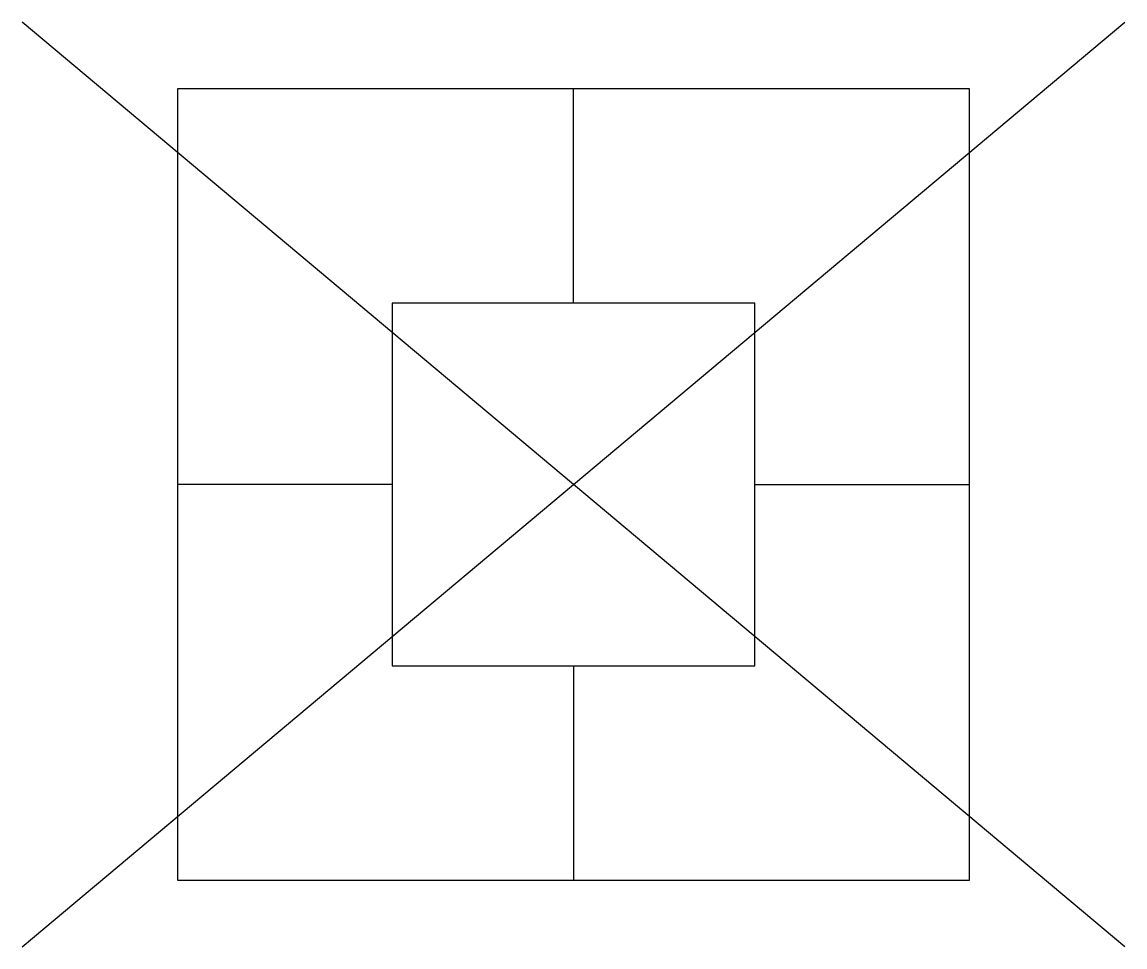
# Model space of a CAD drawing. Header units: metres. Extents: x -0.84 to 0.84, y -0.7 to 0.7.
import ezdxf

# ---------------------------------------------------------------- set-up
doc = ezdxf.new("R2010")
doc.units = ezdxf.units.M

msp = doc.modelspace()

# ---------------------------------------------------------------- linework, layer by layer
for p, q in [((-0.8357, -0.7013), (0.8357, 0.7013)), ((0.8357, -0.7013), (-0.8357, 0.7013))]:
    msp.add_line(p, q)
at = {"flags": 128}
for points in [[(-0.6, -0.6), (0.6, -0.6), (0.6, 0.6), (-0.6, 0.6)], [(-0.275, -0.275), (0.275, -0.275), (0.275, 0.275), (-0.275, 0.275)]]:
    msp.add_lwpolyline(points, close=True, dxfattribs=at)
for points in [[(0, 0.275), (0, 0.6)], [(-0.275, 0), (-0.6, 0)], [(0.275, 0), (0.6, 0)], [(0, -0.275), (0, -0.6)]]:
    msp.add_lwpolyline(points, dxfattribs=at)

doc.saveas('drawing.dxf')
